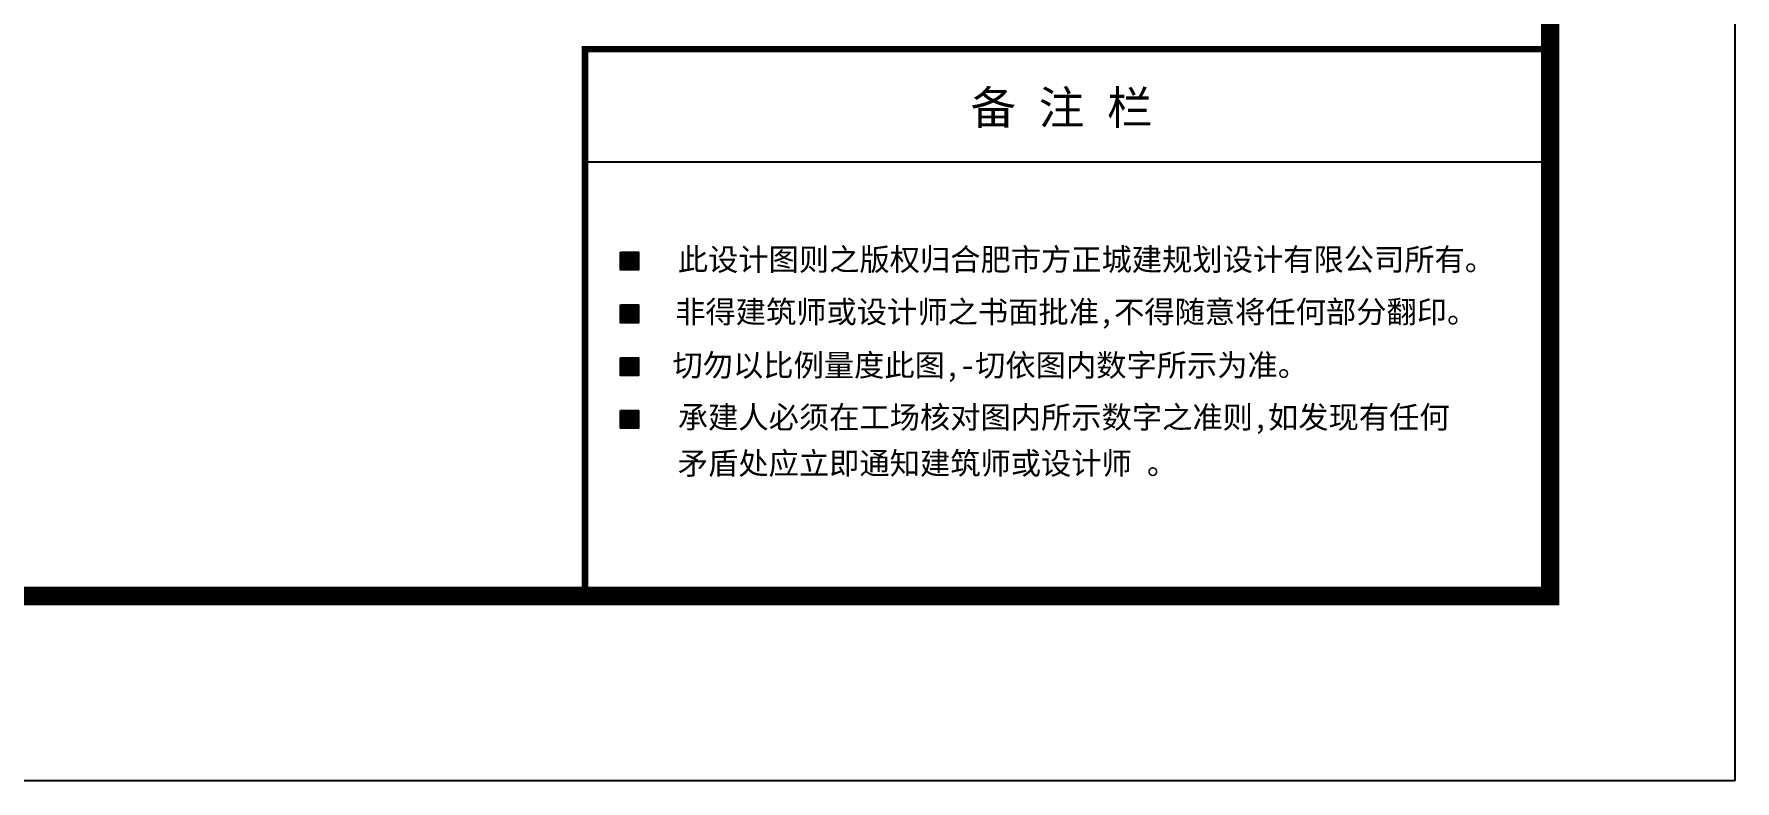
# Model space of a CAD drawing. Extents: x -3102990 to -851544, y -5293060 to -2540151.
# Drawn here: x -1375466 to -1366264, y -2672902 to -2668865 of the extents above; entities that cross this region are included whole.
import ezdxf

# ---------------------------------------------------------------- set-up
doc = ezdxf.new("R2010")
doc.units = 0
doc.header["$LTSCALE"] = 1000
doc.layers.get('0').update_dxf_attribs({"linetype": 'CONTINUOUS'})
for name, color, linetype in [('1', 140, 'CONTINUOUS'), ('PUB_TEXT', 7, 'CONTINUOUS'), ('PUB_TITLE', 4, 'CONTINUOUS')]:
    doc.layers.add(name, color=color, linetype=linetype)
doc.layers.add('yichutu', color=7, linetype='CONTINUOUS', true_color=0xffffff, plot=False)
doc.styles.add('STYLE1', font='simhei.ttf', dxfattribs={"width": 0.8})

# ---------------------------------------------------------------- blocks, each defined once
blk = doc.blocks.new('*U3139')
at = {"layer": 'PUB_TEXT', "style": 'STYLE1'}
blk.add_text('备 注 栏', height=180, dxfattribs=at).set_placement((503975.6, -819746.6))
blk = doc.blocks.new('A$C18BE6784')
for points in [[(83071.6, 2762.8), (83167.4, 2762.8), (83167.4, 2858.5), (83071.6, 2858.5)], [(83071.6, 2477.4), (83167.4, 2477.4), (83167.4, 2573.2), (83071.6, 2573.2)], [(83071.6, 2192), (83167.4, 2192), (83167.4, 2287.8), (83071.6, 2287.8)], [(83071.6, 1906.7), (83167.4, 1906.7), (83167.4, 2002.4), (83071.6, 2002.4)]]:
    blk.add_hatch(color=256).paths.add_polyline_path(points)
for points in [[(83071.6, 2858.5), (83167.4, 2858.5), (83167.4, 2762.8), (83071.6, 2762.8)], [(83071.6, 2573.2), (83167.4, 2573.2), (83167.4, 2477.4), (83071.6, 2477.4)], [(83071.6, 2287.8), (83167.4, 2287.8), (83167.4, 2192), (83071.6, 2192)], [(83071.6, 2002.4), (83167.4, 2002.4), (83167.4, 1906.7), (83071.6, 1906.7)]]:
    blk.add_lwpolyline(points, close=True)
at = {"layer": '1'}
blk.add_line((83329, 3956.1), (88100, 3956.1), dxfattribs=at)
at = {"layer": 'PUB_TITLE', "color": 4}
blk.add_line((82878.9, 3347.2), (88100, 3347.2), dxfattribs=at)
at = {"layer": 'PUB_TITLE'}
blk.add_lwpolyline([(0, 0), (0, 42000), (89100, 42000), (89100, 0)], close=True, dxfattribs=at)
at = {"layer": 'PUB_TITLE', "const_width": 100}
blk.add_lwpolyline([(88100, 1000), (88100, 41000), (713.3, 41000), (713.3, 1000), (88100, 1000)], dxfattribs=at)
at = {"layer": 'PUB_TITLE', "color": 4, "const_width": 35.1}
blk.add_lwpolyline([(82878.9, 1000), (82878.9, 3956.1), (88100, 3956.1), (88100, 1000)], dxfattribs=at)
at = {"xscale": 1.002951946575195, "yscale": 1.002951914444566, "zscale": 1.002951922000648}
blk.add_blockref('*U3139', (-420498.8, 825716.4), dxfattribs=at)
at = {"layer": 'PUB_TEXT', "style": 'STYLE1', "width": 1}
for s, p in [('此设计图则之版权归合肥市方正城建规划设计有限公司所有。', (83380.9, 2759.1)), ('非得建筑师或设计师之书面批准,不得随意将任何部分翻印。', (83366.8, 2475.9)), ('切勿以比例量度此图,-切依图内数字所示为准。', (83352.1, 2187.4)), ('承建人必须在工场核对图内所示数字之准则,如发现有任何', (83380.9, 1906.3)), ('矛盾处应立即通知建筑师或设计师 。', (83380.9, 1657.2))]:
    blk.add_text(s, height=120.053, dxfattribs=at).set_placement(p)
blk = doc.blocks.new('yct-891-420-89100-42000-100-2004.0')
at = {"layer": 'yichutu', "color": 7, "true_color": 0xffffff}
blk.add_lwpolyline([(0, 0), (0, 42000), (89100, 42000), (89100, 0)], close=True, dxfattribs=at)

msp = doc.modelspace()

# ---------------------------------------------------------------- block references
at = {"ltscale": 1.5}
msp.add_blockref('A$C18BE6784', (-1455363.94, -2672902.4), dxfattribs=at)
at = {"layer": 'yichutu'}
msp.add_blockref('yct-891-420-89100-42000-100-2004.0', (-1455363.94, -2672902.4), dxfattribs=at)

doc.saveas('drawing.dxf')
